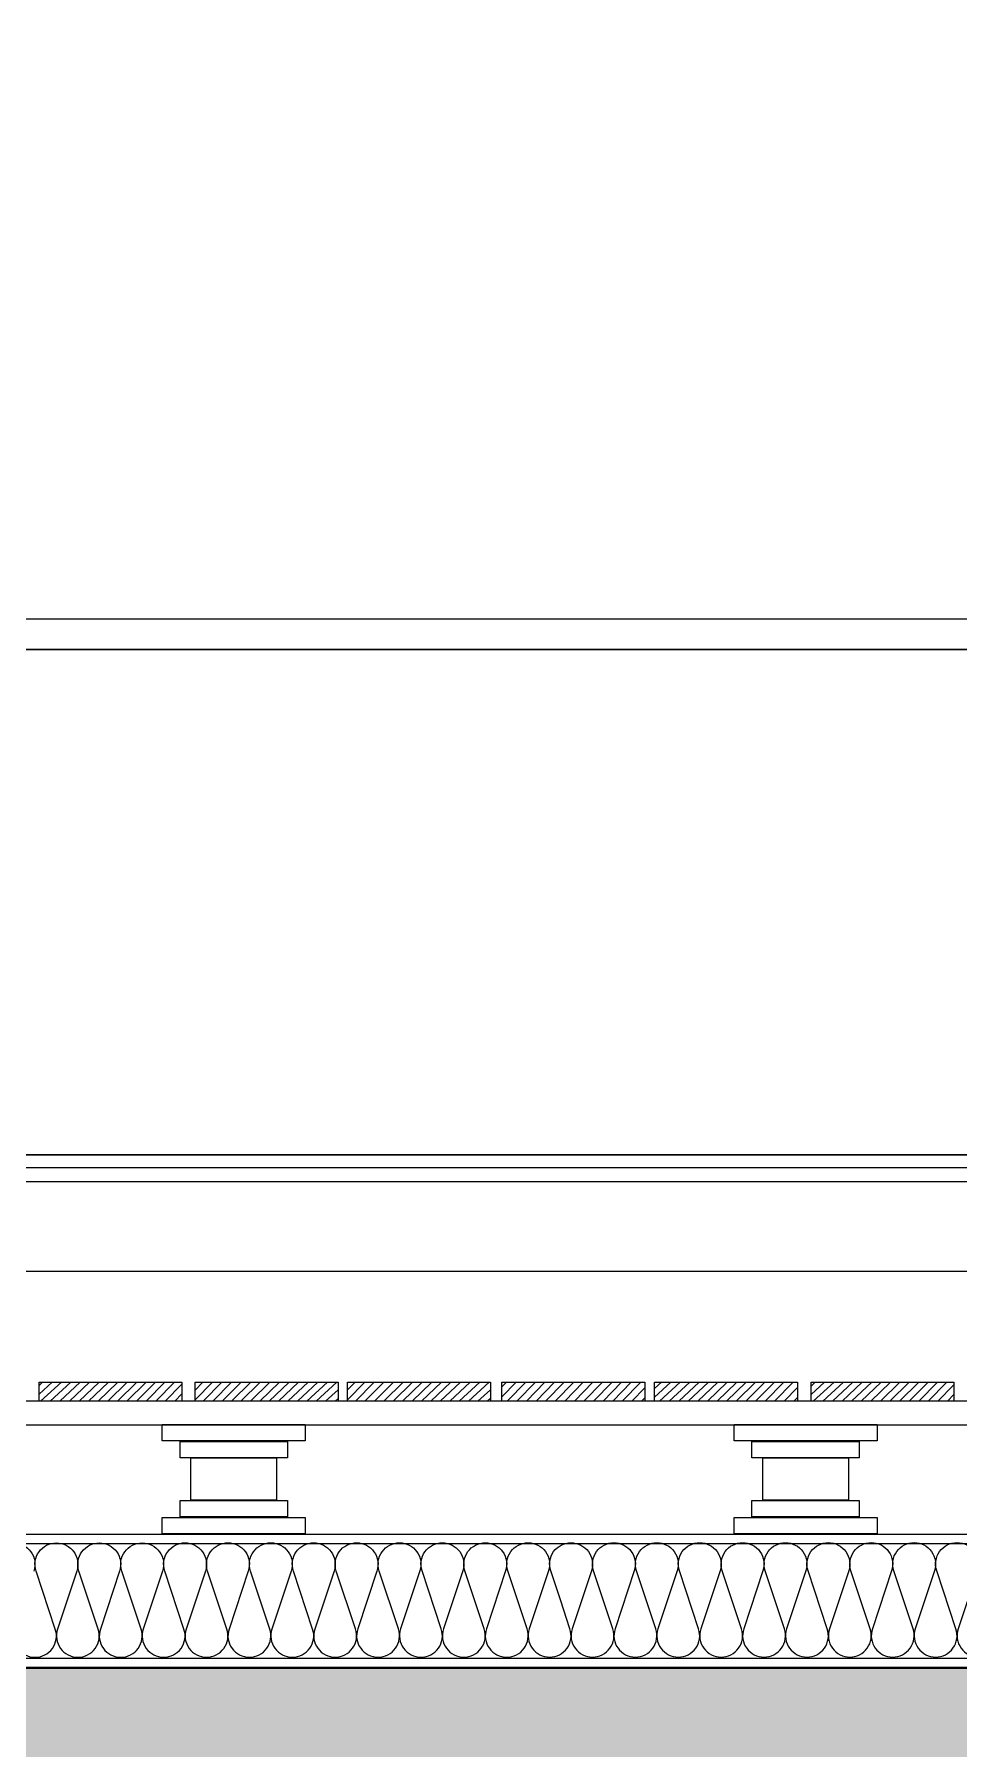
# Model space of a CAD drawing. Header units: metres. Extents: x 1838950 to 1842843, y 5171318 to 5174224.
# Drawn here: x 1841242.124 to 1841243.094, y 5171399.648 to 5171401.446 of the extents above; entities that cross this region are included whole.
import ezdxf

# ---------------------------------------------------------------- set-up
doc = ezdxf.new("R2010")
doc.units = ezdxf.units.M
doc.header["$LTSCALE"] = 0.0254
doc.layers.add('00 CHAZAL Coupe A.5', color=7, linetype='Continuous', lineweight=18)
pattern_1 = [(45, (388.1691140702418, 220.8695760480229), (0, -0.009999999999999997), [])]

# ---------------------------------------------------------------- blocks, each defined once
blk = doc.blocks.new('Groupe-1764-1')
at = {"layer": '00 CHAZAL Coupe A.5', "color": 7, "linetype": 'Continuous', "lineweight": 18, "flags": 128}
for points in [[(1841242.102379168, 5171399.863374589, -0.5116108622450826), (1841242.123740093, 5171399.833786502)], [(1841242.103553212, 5171399.772969237, 0.5116108622450826), (1841242.124914136, 5171399.74338115, 0.5116108909214415), (1841242.146257813, 5171399.772981681), (1841242.12603549, 5171399.833787171, -0.5116108909214415), (1841242.147379166, 5171399.863387702, -0.5116108622450826), (1841242.168740091, 5171399.833799616), (1841242.14855321, 5171399.772982351, 0.511610853454171), (1841242.169914135, 5171399.743394264, 0.5116108909214415), (1841242.191257811, 5171399.772994795), (1841242.171035488, 5171399.833800285, -0.5116108909214415), (1841242.192379164, 5171399.863400816, -0.511610853454171), (1841242.213740089, 5171399.833812729), (1841242.193553208, 5171399.772995464, 0.511610853454171), (1841242.214914133, 5171399.743407377, 0.5116108518586733), (1841242.236257809, 5171399.773007909), (1841242.216035486, 5171399.833813398, -0.5116108909214415), (1841242.237379162, 5171399.863413929, -0.511610853454171), (1841242.258740087, 5171399.833825842), (1841242.238553206, 5171399.773008578, 0.5116108622450826), (1841242.259914131, 5171399.743420491, 0.5116108909214415), (1841242.281257807, 5171399.773021022), (1841242.261035484, 5171399.833826512, -0.5116108909214415), (1841242.28237916, 5171399.863427043, -0.5116108622450826), (1841242.303740085, 5171399.833838956), (1841242.283553204, 5171399.773021691, 0.5116108622450826), (1841242.304914129, 5171399.743433604, 0.5116108904162523), (1841242.326257805, 5171399.773034136), (1841242.306035482, 5171399.833839625, -0.5116108909214415), (1841242.327379158, 5171399.863440156, -0.5116108622450826), (1841242.348740083, 5171399.833852069), (1841242.328553202, 5171399.773034805, 0.511610853454171), (1841242.349914127, 5171399.743446718, 0.5116108909214415), (1841242.371257803, 5171399.773047249), (1841242.35103548, 5171399.833852739, -0.5116108909214415), (1841242.372379157, 5171399.86345327, -0.511610853454171), (1841242.393740081, 5171399.833865183), (1841242.3735532, 5171399.773047918, 0.511610853454171), (1841242.394914125, 5171399.743459831, 0.5116108485161885), (1841242.416257801, 5171399.773060363), (1841242.396035478, 5171399.833865852, -0.5116108909214415), (1841242.417379155, 5171399.863466383, -0.511610853454171), (1841242.438740079, 5171399.833878296), (1841242.418553199, 5171399.773061031, 0.5116108622450826), (1841242.439914123, 5171399.743472945, 0.5116108875789562), (1841242.461257799, 5171399.773073476), (1841242.441035477, 5171399.833878966, -0.5116108909214415), (1841242.462379153, 5171399.863479497, -0.5116108622450826), (1841242.483740077, 5171399.83389141), (1841242.463553197, 5171399.773074144, 0.5116108611921117), (1841242.484914121, 5171399.743486058, 0.5116108870737671), (1841242.506257797, 5171399.77308659), (1841242.486035475, 5171399.833892079, -0.5116108909214415), (1841242.507379151, 5171399.86349261, -0.5116108622450826), (1841242.528740075, 5171399.833904523), (1841242.508553195, 5171399.773087258, 0.5116108524012003), (1841242.529914119, 5171399.743499172, 0.5116108875789562), (1841242.551257795, 5171399.773099703), (1841242.531035473, 5171399.833905193, -0.5116108909214415), (1841242.552379149, 5171399.863505724, -0.511610853454171), (1841242.573740073, 5171399.833917638), (1841242.553553193, 5171399.773100371, 0.5116108743823793), (1841242.574914117, 5171399.743512286, 0.5116108875789562), (1841242.596257793, 5171399.773112817), (1841242.576035471, 5171399.833918306, -0.5116108909214415), (1841242.597379147, 5171399.863518837, -0.511610853454171), (1841242.618740072, 5171399.833930751), (1841242.598553191, 5171399.773113485, 0.5116108611921117), (1841242.619914115, 5171399.743525399, 0.5116108875789562), (1841242.641257792, 5171399.77312593), (1841242.621035469, 5171399.83393142, -0.5116108909214415), (1841242.642379145, 5171399.863531951, -0.5116108622450826), (1841242.66374007, 5171399.833943865), (1841242.643553189, 5171399.773126598, 0.5116108743823793), (1841242.664914113, 5171399.743538513, 0.5116108875789562), (1841242.68625779, 5171399.773139044), (1841242.676146628, 5171399.803541788)], [(1841242.676146628, 5171399.803541788), (1841242.666035467, 5171399.833944533, -0.5116108909214415), (1841242.687379143, 5171399.863545064, -0.5116108754353501), (1841242.708740068, 5171399.833956979), (1841242.688553187, 5171399.773139712, 0.5116108524012003), (1841242.709914112, 5171399.743551626, 0.5116108875789562), (1841242.731257788, 5171399.773152157), (1841242.711035465, 5171399.833957647, -0.5116108909214415), (1841242.732379141, 5171399.863558178, -0.511610853454171), (1841242.753740066, 5171399.833970092), (1841242.733553185, 5171399.773152825, 0.5116108743823793), (1841242.75491411, 5171399.74356474, 0.5116108875789562), (1841242.776257786, 5171399.773165271), (1841242.756035463, 5171399.83397076, -0.5116108875789562), (1841242.777379139, 5171399.863571291, -0.5116108743823793), (1841242.798740064, 5171399.833983206), (1841242.778553183, 5171399.773165939, 0.5116108611921117), (1841242.799914108, 5171399.743577853, 0.5116108875789562), (1841242.821257784, 5171399.773178384), (1841242.801035461, 5171399.833983874, -0.5116108875789562), (1841242.822379137, 5171399.863584405, -0.5116108611921117), (1841242.843740062, 5171399.833996319), (1841242.823553181, 5171399.773179052, 0.5116108743823793), (1841242.844914106, 5171399.743590967, 0.5116108875789562), (1841242.866257782, 5171399.773191498), (1841242.846035459, 5171399.833996987, -0.5116108875789562), (1841242.867379135, 5171399.863597518, -0.5116108743823793), (1841242.88874006, 5171399.834009433), (1841242.868553179, 5171399.773192166, 0.5116108446632597), (1841242.889914104, 5171399.74360408, 0.5116108909214415), (1841242.91125778, 5171399.773204611), (1841242.891035457, 5171399.834010101, -0.5116108875789562), (1841242.912379134, 5171399.863610632, -0.5116108524012003), (1841242.933740058, 5171399.834022546), (1841242.913553177, 5171399.773205279, 0.5116108666444381), (1841242.934914102, 5171399.743617194, 0.5116108909214415), (1841242.956257778, 5171399.773217725), (1841242.936035455, 5171399.834023214, -0.5116108875789562), (1841242.957379132, 5171399.863623745, -0.5116108743823793), (1841242.978740056, 5171399.83403566), (1841242.958553175, 5171399.773218393, 0.511610853454171), (1841242.9799141, 5171399.743630307, 0.5116108909214415), (1841243.001257776, 5171399.773230838), (1841242.981035454, 5171399.834036328, -0.5116108875789562), (1841243.00237913, 5171399.863636859, -0.5116108611921117), (1841243.023740054, 5171399.834048773), (1841243.003553174, 5171399.773231506, 0.5116108666444381), (1841243.024914098, 5171399.743643421, 0.5116108909214415), (1841243.046257774, 5171399.773243952), (1841243.026035452, 5171399.834049441, -0.5116108875789562), (1841243.047379128, 5171399.863649972, -0.5116108743823793), (1841243.068740052, 5171399.834061887), (1841243.048553172, 5171399.77324462, 0.5116108446632597), (1841243.069914096, 5171399.743656534, 0.5116108909214415), (1841243.091257772, 5171399.773257065), (1841243.07103545, 5171399.834062555, -0.5116108875789562), (1841243.092379126, 5171399.863663086, -0.5116108524012003), (1841243.11374005, 5171399.834075), (1841243.09355317, 5171399.773257733, 0.5116108666444381), (1841243.114914094, 5171399.743669648, 0.5116108909214415)]]:
    blk.add_lwpolyline(points, format="xyb", dxfattribs=at)
blk = doc.blocks.new('Groupe-1919-1')
at = {"layer": '00 CHAZAL Coupe A.5', "color": 7, "linetype": 'Continuous', "lineweight": 5, "flags": 128}
for points in [[(1841242.258503336, 5171399.987505229), (1841242.408503335, 5171399.987492649), (1841242.408501894, 5171399.970296813), (1841242.258501894, 5171399.970309392)], [(1841242.27725204, 5171399.969851433), (1841242.389752039, 5171399.969841999), (1841242.389750597, 5171399.952645876), (1841242.277250598, 5171399.952655311)], [(1841242.288502594, 5171399.952654366), (1841242.378502594, 5171399.952646819), (1841242.378498869, 5171399.908230601), (1841242.288498869, 5171399.908238148)], [(1841242.277249015, 5171399.907782982), (1841242.389749015, 5171399.907773547), (1841242.389747573, 5171399.890577424), (1841242.277247573, 5171399.890586859)], [(1841242.258497719, 5171399.890132397), (1841242.408497719, 5171399.890119818), (1841242.408496277, 5171399.87292398), (1841242.258496277, 5171399.872936561)]]:
    blk.add_lwpolyline(points, close=True, dxfattribs=at)
blk = doc.blocks.new('Groupe-1920-1')
at = {"layer": '00 CHAZAL Coupe A.5', "color": 7, "linetype": 'Continuous', "lineweight": 5, "flags": 128}
for points in [[(1841242.858503336, 5171399.987505229), (1841243.008503336, 5171399.987492649), (1841243.008501894, 5171399.970296813), (1841242.858501894, 5171399.970309392)], [(1841242.87725204, 5171399.969851433), (1841242.98975204, 5171399.969841999), (1841242.989750597, 5171399.952645876), (1841242.877250598, 5171399.952655311)], [(1841242.888502594, 5171399.952654366), (1841242.978502594, 5171399.952646819), (1841242.978498869, 5171399.908230601), (1841242.888498869, 5171399.908238148)], [(1841242.877249015, 5171399.907782982), (1841242.989749015, 5171399.907773547), (1841242.989747573, 5171399.890577424), (1841242.877247573, 5171399.890586859)], [(1841242.858497719, 5171399.890132397), (1841243.008497718, 5171399.890119818), (1841243.008496277, 5171399.87292398), (1841242.858496277, 5171399.872936561)]]:
    blk.add_lwpolyline(points, close=True, dxfattribs=at)

msp = doc.modelspace()

# ---------------------------------------------------------------- hatches: boundary and pattern name
at = {"layer": '00 CHAZAL Coupe A.5', "linetype": 'Continuous', "lineweight": 0, "true_color": 0xaaaaaa}
h = msp.add_hatch(color=253, dxfattribs=at)
h.paths.add_polyline_path([(1841239.109896663, 5171403.243896709), (1841238.949896664, 5171403.243896708), (1841238.949896662, 5171402.521969138), (1841224.65489666, 5171402.521969132), (1841224.654896659, 5171402.872162836), (1841224.474896656, 5171402.872162841), (1841224.474896655, 5171402.326162837), (1841224.475301403, 5171402.326162834), (1841224.475301407, 5171402.272162841), (1841231.923579672, 5171402.272162838), (1841231.923579679, 5171399.732462833), (1841224.655250215, 5171399.732462838), (1841224.655250213, 5171399.732162839), (1841224.475301403, 5171399.732162839), (1841224.475301412, 5171399.482162841), (1841236.987928811, 5171399.482162837), (1841236.987928817, 5171399.112889856), (1841237.087976189, 5171399.112889857), (1841237.087976182, 5171399.482162838), (1841238.93028596, 5171399.482162832), (1841238.93028596, 5171396.942462839), (1841224.475301409, 5171396.942462837), (1841224.475301411, 5171396.692355099), (1841246.377896659, 5171396.692355103), (1841246.377896661, 5171394.10147543), (1841224.475301404, 5171394.101475427), (1841224.475301405, 5171394.101355106), (1841224.475036844, 5171394.101355103), (1841224.475036842, 5171393.851355097), (1841246.37789666, 5171393.851355102), (1841246.377896659, 5171391.261162833), (1841224.475301403, 5171391.261162841), (1841224.475301406, 5171390.511163147), (1841224.655250211, 5171390.565686908), (1841224.655250206, 5171391.031714343), (1841224.654996149, 5171391.031714346), (1841224.654996147, 5171391.061714348), (1841241.882573695, 5171391.061714348), (1841241.882573695, 5171387.477191932), (1841242.082573693, 5171387.53426539), (1841242.082573697, 5171388.170355096), (1841244.382896662, 5171388.170355097), (1841244.382896658, 5171387.592779486), (1841244.575838503, 5171387.647714344), (1841244.575838506, 5171388.221043946), (1841251.192440692, 5171388.221043946), (1841251.192440688, 5171387.739728985), (1841251.352896657, 5171387.787714348), (1841251.352896661, 5171393.704138685), (1841251.353186321, 5171393.704138688), (1841251.353186318, 5171393.736426199), (1841251.352440687, 5171393.7364262), (1841251.352440685, 5171395.123355104), (1841251.233036839, 5171395.134355097), (1841251.233036847, 5171395.163355105), (1841251.232036843, 5171395.163355106), (1841251.232036842, 5171395.165587686), (1841251.192440684, 5171395.165587681), (1841251.192440693, 5171394.101475435), (1841246.557768262, 5171394.101475426), (1841246.557768263, 5171396.722462832), (1841251.192440694, 5171396.722462841), (1841251.192440686, 5171396.489355098), (1841251.352440685, 5171396.489355099), (1841251.352440687, 5171396.530651601), (1841251.352896659, 5171396.530651597), (1841251.352896658, 5171396.55671435), (1841251.352440684, 5171396.556714344), (1841251.352440692, 5171396.722462832), (1841252.340786604, 5171396.722462839), (1841252.3407866, 5171396.928933835), (1841251.720516192, 5171396.938018993), (1841251.720536839, 5171396.937796375), (1841251.362440684, 5171396.942462835), (1841251.352440687, 5171396.942462837), (1841251.352440687, 5171397.070166074), (1841251.352896661, 5171397.07016608), (1841251.352896659, 5171397.246062134), (1841251.352440687, 5171397.246062138), (1841251.352440692, 5171397.268162839), (1841251.352492689, 5171397.268162834), (1841251.35249269, 5171397.412162843), (1841251.35228317, 5171397.412162838), (1841251.352283174, 5171397.439162839), (1841251.192440686, 5171397.439162839), (1841251.192440687, 5171396.942462836), (1841245.109077177, 5171396.942462842), (1841245.085864868, 5171396.970704683), (1841245.00263581, 5171397.172667933), (1841244.919994568, 5171397.173386062), (1841244.919994564, 5171397.173392333), (1841244.919273441, 5171397.173392333), (1841244.919273437, 5171396.944310385), (1841244.919638059, 5171396.942462835), (1841239.110460074, 5171396.942462837), (1841239.11046007, 5171399.29216284), (1841239.10989666, 5171399.292162834), (1841239.109896654, 5171399.51216284), (1841244.86303684, 5171399.51216284), (1841244.863036841, 5171399.512462839), (1841244.957424605, 5171399.51246284), (1841244.957424609, 5171399.439216402), (1841245.117306272, 5171399.439216402), (1841245.117306273, 5171399.445162839), (1841245.117601469, 5171399.445162842), (1841245.117601464, 5171399.512462843), (1841246.106017133, 5171399.512462839), (1841246.106017133, 5171399.724727717), (1841245.455516759, 5171399.735635524), (1841245.45496105, 5171399.734283544), (1841245.117601464, 5171399.739940494), (1841245.11760146, 5171400.23246284), (1841244.817601467, 5171400.232462842), (1841244.817601464, 5171399.73246284), (1841239.109896661, 5171399.732462842)])
h.paths.add_polyline_path([(1841244.382896663, 5171391.041162834), (1841244.382896655, 5171388.420850242), (1841242.082573691, 5171388.420850242), (1841242.0825737, 5171391.041162842)])
h.paths.add_polyline_path([(1841246.377896656, 5171391.04116284), (1841246.377896661, 5171388.42104395), (1841244.575838506, 5171388.421043945), (1841244.5758385, 5171391.041162835)])
h.paths.add_polyline_path([(1841251.192440687, 5171391.041162836), (1841251.192440687, 5171390.901285128), (1841251.192614533, 5171390.90128513), (1841251.192614524, 5171390.863826097), (1841251.192642106, 5171390.863826093), (1841251.192642109, 5171388.421043948), (1841246.557768262, 5171388.421043947), (1841246.557768257, 5171391.041162837)])
h.paths.add_polyline_path([(1841251.192440689, 5171393.881475432), (1841251.192440691, 5171391.261162839), (1841246.557896664, 5171391.261162838), (1841246.557896662, 5171393.881475431)])
h.paths.add_polyline_path([(1841244.919994568, 5171397.173386062), (1841244.919994559, 5171397.172514952), (1841244.919273441, 5171397.173392333)])
h.paths.add_polyline_path([(1841238.93028596, 5171402.301961875), (1841238.930285954, 5171399.732462839), (1841238.597896662, 5171399.732462839), (1841232.103579674, 5171399.732462839), (1841232.103579677, 5171402.301460601), (1841238.852188752, 5171402.30196188)])
at = {"layer": '00 CHAZAL Coupe A.5', "linetype": 'Continuous', "lineweight": 5, "true_color": 0xc0c0c0}
h = msp.add_hatch(dxfattribs=at)
h.set_pattern_fill('BOIS 45', color=9, style=0, pattern_type=2)
h.set_pattern_definition(pattern_1)
h.paths.add_polyline_path([(1841242.279167754, 5171400.011960303), (1841242.129167754, 5171400.011960303), (1841242.129167754, 5171400.031960303), (1841242.279167754, 5171400.031960303)])
h = msp.add_hatch(dxfattribs=at)
h.set_pattern_fill('BOIS 45', color=9, style=0, pattern_type=2)
h.set_pattern_definition(pattern_1)
h.paths.add_polyline_path([(1841242.442892743, 5171400.011960303), (1841242.292892743, 5171400.011960303), (1841242.292892743, 5171400.031960303), (1841242.442892743, 5171400.031960303)])
h = msp.add_hatch(dxfattribs=at)
h.set_pattern_fill('BOIS 45', color=9, style=0, pattern_type=2)
h.set_pattern_definition(pattern_1)
h.paths.add_polyline_path([(1841242.602892743, 5171400.011960303), (1841242.452892743, 5171400.011960303), (1841242.452892743, 5171400.031960303), (1841242.602892743, 5171400.031960303)])
h = msp.add_hatch(dxfattribs=at)
h.set_pattern_fill('BOIS 45', color=9, style=0, pattern_type=2)
h.set_pattern_definition(pattern_1)
h.paths.add_polyline_path([(1841242.764892743, 5171400.011960303), (1841242.614892743, 5171400.011960303), (1841242.614892743, 5171400.031960303), (1841242.764892743, 5171400.031960303)])
h = msp.add_hatch(dxfattribs=at)
h.set_pattern_fill('BOIS 45', color=9, style=0, pattern_type=2)
h.set_pattern_definition(pattern_1)
h.paths.add_polyline_path([(1841242.924892743, 5171400.011960303), (1841242.774892743, 5171400.011960303), (1841242.774892743, 5171400.031960303), (1841242.924892743, 5171400.031960303)])
h = msp.add_hatch(dxfattribs=at)
h.set_pattern_fill('BOIS 45', color=9, style=0, pattern_type=2)
h.set_pattern_definition(pattern_1)
h.paths.add_polyline_path([(1841243.089167754, 5171400.011960303), (1841242.939167754, 5171400.011960303), (1841242.939167754, 5171400.031960303), (1841243.089167754, 5171400.031960303)])

# ---------------------------------------------------------------- linework, layer by layer
at = {"layer": '00 CHAZAL Coupe A.5', "color": 7, "linetype": 'Continuous', "lineweight": 13}
for p, q in [((1841245.248444107, 5171400.256825439), (1841239.209996151, 5171400.256825439)), ((1841244.793173783, 5171400.148024576), (1841239.221497423, 5171400.148024576))]:
    msp.add_line(p, q, dxfattribs=at)
at = {"layer": '00 CHAZAL Coupe A.5', "color": 7, "linetype": 'Continuous', "lineweight": 35, "flags": 128}
msp.add_lwpolyline([(1841238.949896663, 5171403.2438967), (1841239.109896663, 5171403.2438967), (1841239.109896663, 5171399.732462833), (1841244.817601469, 5171399.732462833), (1841244.817601469, 5171400.232462833), (1841245.117601468, 5171400.232462833)], dxfattribs=at)
at = {"layer": '00 CHAZAL Coupe A.5', "color": 7, "linetype": 'Continuous', "lineweight": 5, "flags": 128}
for points in [[(1841239.278164304, 5171400.832458872), (1841244.735497928, 5171400.832458872), (1841244.735497928, 5171400.800458873), (1841239.278164304, 5171400.800458873)], [(1841239.303164304, 5171400.270518715), (1841244.732040637, 5171400.270518715), (1841244.732040637, 5171400.242162832), (1841239.303164304, 5171400.242162832)]]:
    msp.add_lwpolyline(points, close=True, dxfattribs=at)
at = {"layer": '00 CHAZAL Coupe A.5', "color": 7, "linetype": 'Continuous', "lineweight": 13, "flags": 128}
for points in [[(1841241.995869946, 5171400.800458873), (1841243.327155738, 5171400.800458873), (1841243.327155738, 5171400.270518715), (1841241.995869946, 5171400.270518715)], [(1841242.279167754, 5171400.011960303), (1841242.129167754, 5171400.011960303), (1841242.129167754, 5171400.031960303), (1841242.279167754, 5171400.031960303)], [(1841242.442892743, 5171400.011960303), (1841242.292892743, 5171400.011960303), (1841242.292892743, 5171400.031960303), (1841242.442892743, 5171400.031960303)], [(1841242.602892743, 5171400.011960303), (1841242.452892743, 5171400.011960303), (1841242.452892743, 5171400.031960303), (1841242.602892743, 5171400.031960303)], [(1841242.764892743, 5171400.011960303), (1841242.614892743, 5171400.011960303), (1841242.614892743, 5171400.031960303), (1841242.764892743, 5171400.031960303)], [(1841242.924892743, 5171400.011960303), (1841242.774892743, 5171400.011960303), (1841242.774892743, 5171400.031960303), (1841242.924892743, 5171400.031960303)], [(1841243.089167754, 5171400.011960303), (1841242.939167754, 5171400.011960303), (1841242.939167754, 5171400.031960303), (1841243.089167754, 5171400.031960303)], [(1841244.691774768, 5171400.011960303), (1841239.209948967, 5171400.011960303), (1841239.209948967, 5171399.987311377), (1841244.691774768, 5171399.987311377)], [(1841239.209948967, 5171399.872462832), (1841244.817601469, 5171399.872462832), (1841244.817601469, 5171399.862462833), (1841239.209948967, 5171399.862462833)], [(1841239.109896792, 5171399.742604448), (1841244.817306274, 5171399.742604448), (1841244.817306274, 5171399.732604448), (1841239.109896792, 5171399.732604448)]]:
    msp.add_lwpolyline(points, close=True, dxfattribs=at)

# ---------------------------------------------------------------- block references
at = {"layer": '00 CHAZAL Coupe A.5', "color": 7}
for name in ['Groupe-1919-1', 'Groupe-1920-1', 'Groupe-1764-1']:
    msp.add_blockref(name, (0, 0), dxfattribs=at)

doc.saveas('drawing.dxf')
